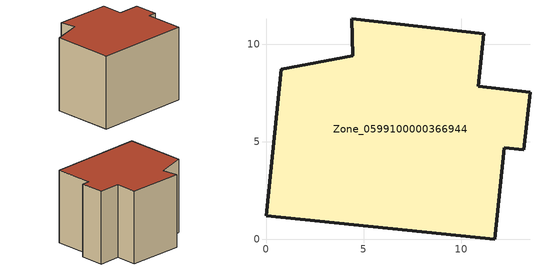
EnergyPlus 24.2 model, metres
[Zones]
Zone_0599100000366944
 floor ground (C_G): 10.86,7.84 13.53,7.55 13.2,4.59 12.21,4.7 11.72,0 0,1.2 0.79,8.71 4.44,9.4 4.39,11.3 11.15,10.52 z0
 wall outside (C_F): 11.72,0 12.21,4.7 13.2,4.59 13.53,7.55 10.86,7.84 11.15,10.52 4.39,11.3 4.44,9.4 0.79,8.71 0,1.2 11.72,0 z0:9.04
 roof outside (C_R): 10.86,7.84 11.15,10.52 4.39,11.3 4.44,9.4 0.79,8.71 0,1.2 11.72,0 12.21,4.7 13.2,4.59 13.53,7.55 z9.04
[BUILDING]
Pand.0599100000366944: North Axis=0; Terrain=City; Loads Convergence Tolerance Value=0.04; Temperature Convergence Tolerance Value=0.4; Solar Distribution=FullExterior; Maximum Number of Warmup Days=25; Minimum Number of Warmup Days=1
[Site:Location]
Rotterdam.The.Hague.AP_ZH_NLD Design_Conditions: Latitude=51.96; Longitude=4.45; Time Zone=1; Elevation=-4.5
[SITE:GROUNDTEMPERATURE:BUILDINGSURFACE]
18, 18, 18, 18, 18, 18, 18, 18, 18, 18, 18, 18
[MATERIAL] Thermal Absorptance=0.9; Solar Absorptance=0.7; Visible Absorptance=0.7
Name | Roughness | Thickness | Conductivity | Density | Specific Heat
G.TC.1992-2005 | MediumSmooth | 0.15 | 0.06 | 540 | 1210
F.TC.1992-2005 | Rough | 0.3 | 0.12 | 1920 | 840
R.TC.1992-2005 | MediumRough | 0.2 | 0.08 | 1500 | 1000
[CONSTRUCTION]
C_G: G.TC.1992-2005
C_F: F.TC.1992-2005
C_R: R.TC.1992-2005
[ZONE]
Zone_0599100000366944: Type=1; Multiplier=1; Ceiling Height=Autocalculate; Volume=Autocalculate; Floor Area=autocalculate; Part of Total Floor Area=Yes
[ZONEINFILTRATION:DESIGNFLOWRATE]
Infil_Zone_0599100000366944: Zone or ZoneList or Space or SpaceList=Zone_0599100000366944; Schedule=AlwaysOn; Design Flow Rate Calculation Method=Flow/Area; Flow Rate per Floor Area=0.0015; Constant Term Coefficient=1; Temperature Term Coefficient=0; Velocity Term Coefficient=0; Velocity Squared Term Coefficient=0
[HVACTEMPLATE:ZONE:IDEALLOADSAIRSYSTEM]
Zone_0599100000366944: Maximum Heating Supply Air Temperature=50; Minimum Cooling Supply Air Temperature=13; Maximum Heating Supply Air Humidity Ratio=0.0156; Minimum Cooling Supply Air Humidity Ratio=0.0077; Heating Limit=NoLimit; Cooling Limit=NoLimit; Dehumidification Control Type=ConstantSensibleHeatRatio; Cooling Sensible Heat Ratio=0.7; Dehumidification Setpoint=60; Humidification Control Type=None; Humidification Setpoint=30; Outdoor Air Method=None; Outdoor Air Flow Rate per Person=0.00944; Outdoor Air Flow Rate per Zone Floor Area=0; Outdoor Air Flow Rate per Zone=0; Demand Controlled Ventilation Type=None; Outdoor Air Economizer Type=NoEconomizer; Heat Recovery Type=None; Sensible Heat Recovery Effectiveness=0.7; Latent Heat Recovery Effectiveness=0.65
[ZONECONTROL:THERMOSTAT]
ThermostatControl_Zone_0599100000366944: Zone or ZoneList=Zone_0599100000366944; Control Type Schedule=DualSetpointControlType; Control 1=Thermostat_Zone_0599100000366944; Temperature Difference Between Cutout And Setpoint=0
[THERMOSTATSETPOINT:DUALSETPOINT]
Thermostat_Zone_0599100000366944: Heating Setpoint Temperature Schedule=HeatingSetpoint_Zone_0599100000366944; Cooling Setpoint Temperature Schedule=CoolingSetpoint_Zone_0599100000366944
[SCHEDULE:COMPACT]
HeatingSetpoint_Zone_0599100000366944: Through: 12/31, For: AllDays, Until: 24:00, 21
CoolingSetpoint_Zone_0599100000366944: Through: 12/31, For: AllDays, Until: 24:00, 24
DualSetpointControlType: Through: 12/31, For: AllDays, Until: 24:00, 4
AlwaysOn: Through: 12/31, For: AllDays, Until: 24:00, 1
